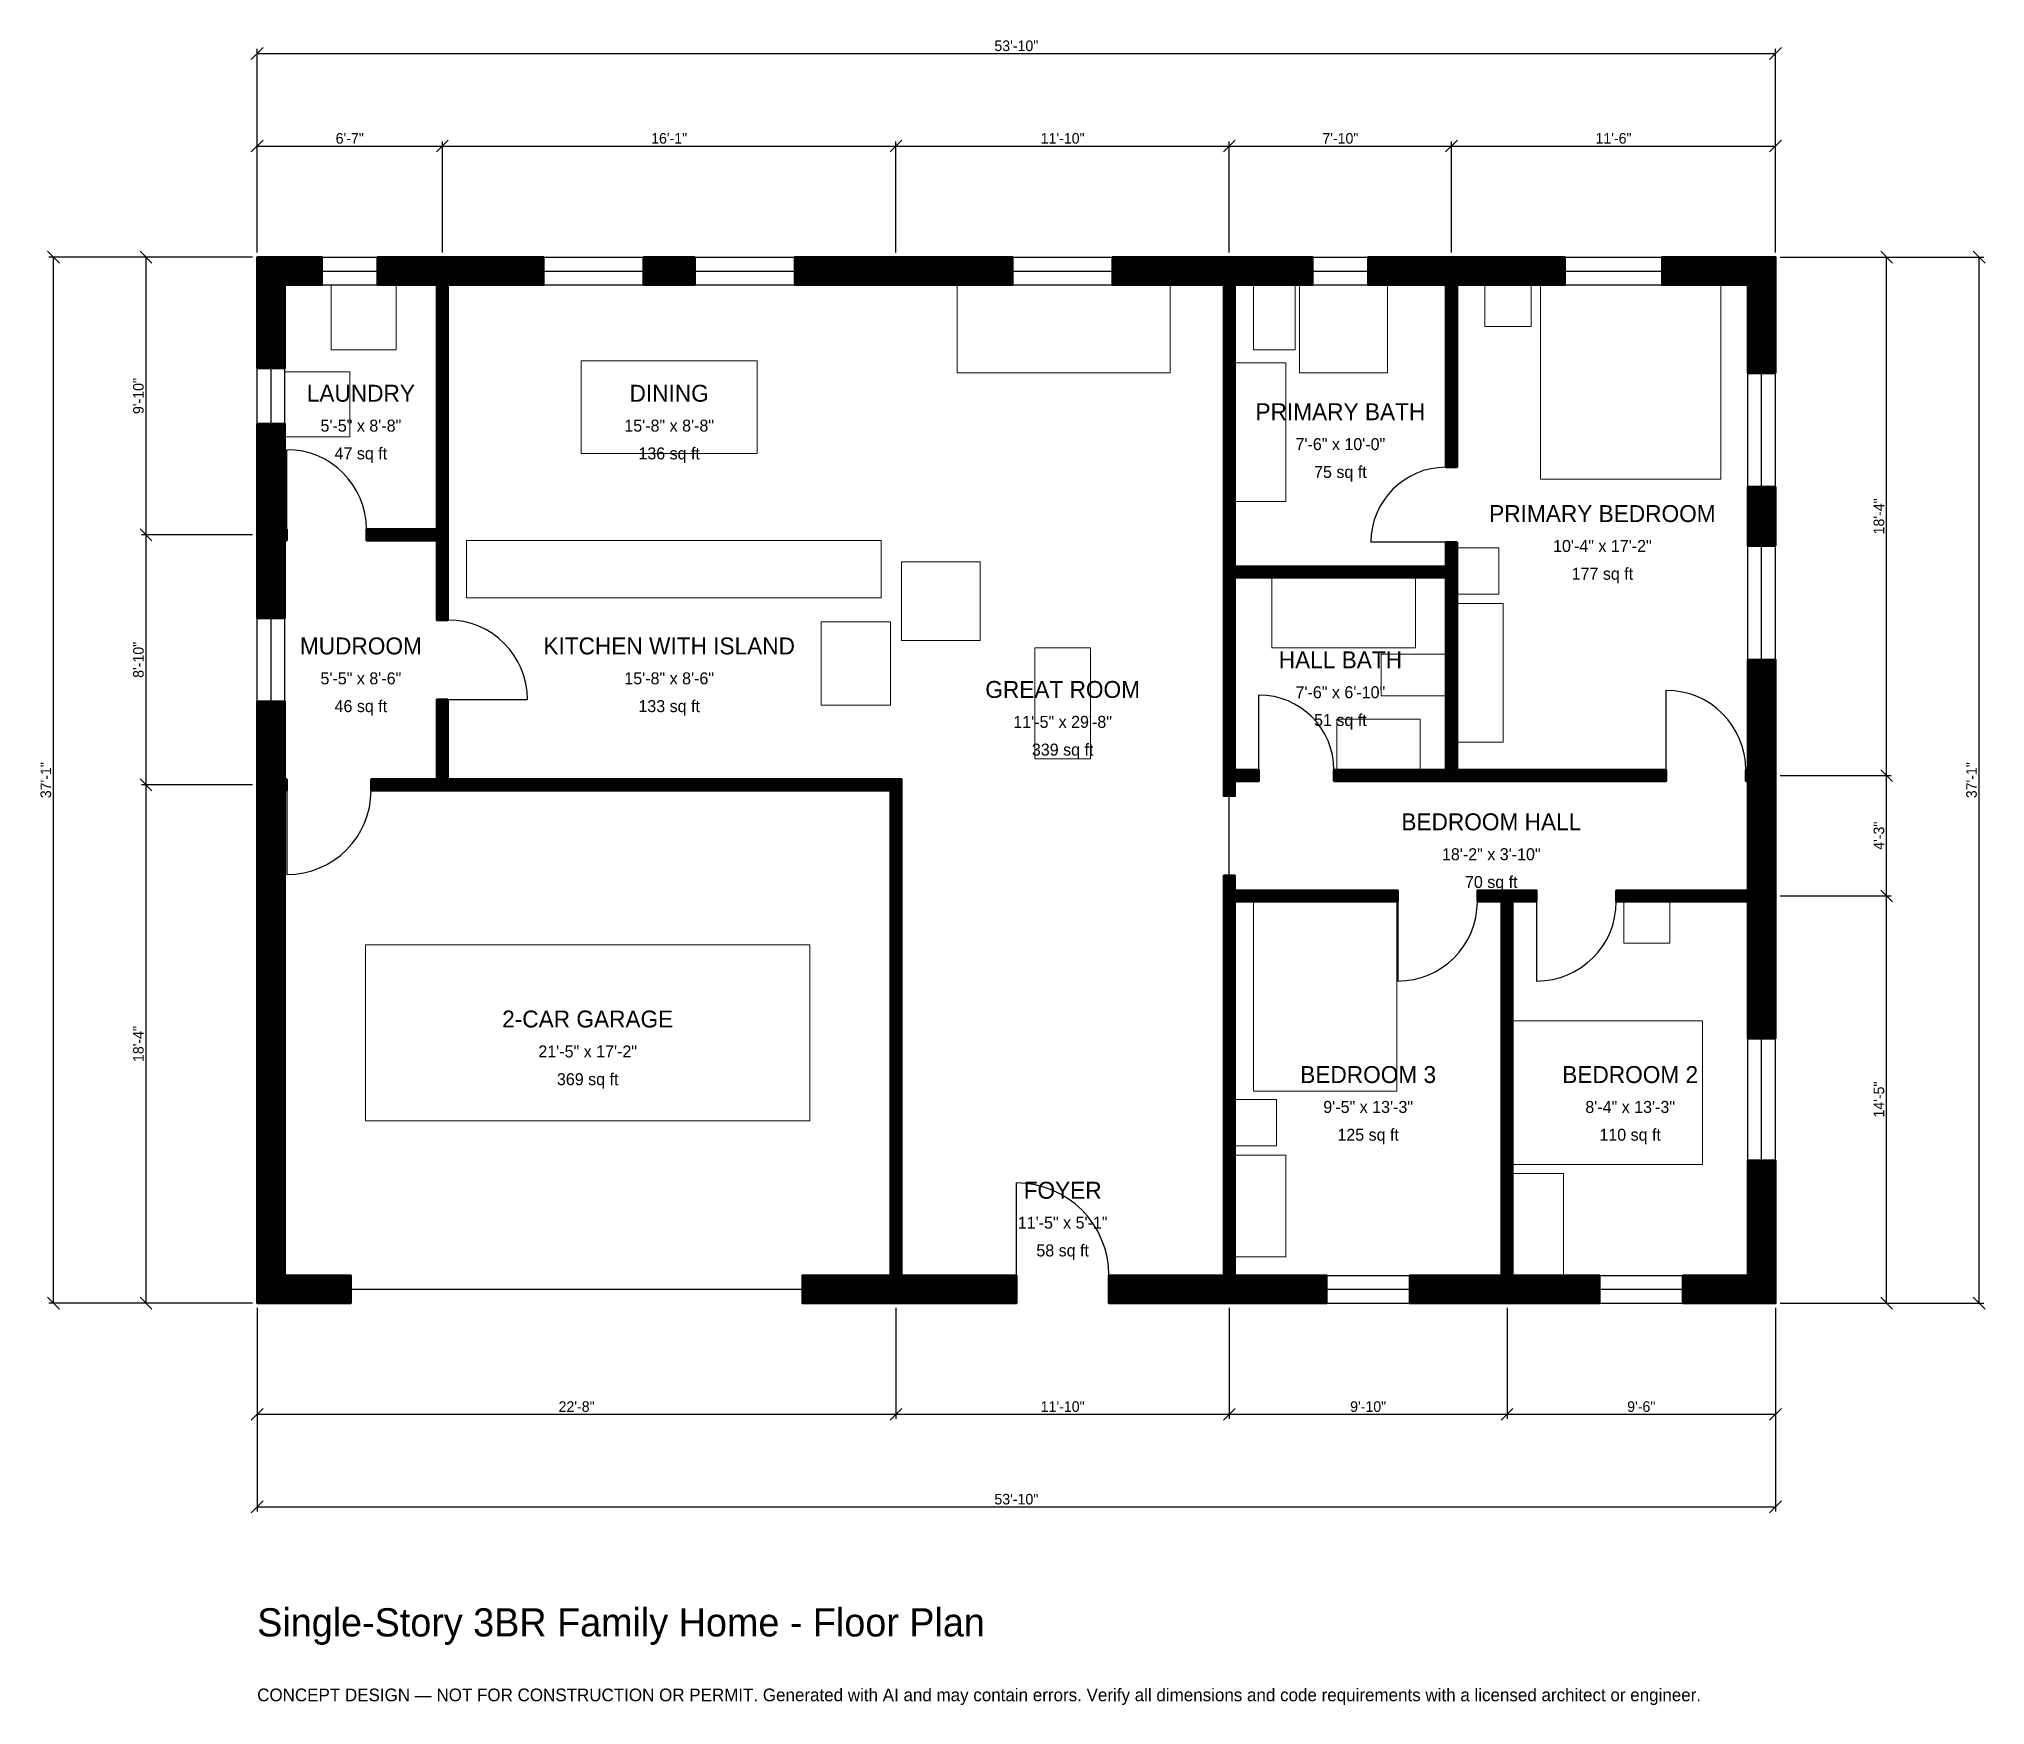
# Model space of a CAD drawing. Header units: inches. Extents: x -93 to 735, y -171 to 538.
import ezdxf
from ezdxf.enums import TextEntityAlignment as Align

# ---------------------------------------------------------------- set-up
doc = ezdxf.new("R2010")
doc.units = ezdxf.units.IN
doc.header["$MEASUREMENT"] = 0
doc.linetypes.add('DASHED', pattern=[0.6, 0.5, -0.1])
for name, color, linetype, lineweight in [('A-ANNO-DIMS', 1, 'Continuous', 13), ('A-ANNO-TEXT', 7, 'Continuous', 18), ('A-AREA-IDEN', 7, 'Continuous', 18), ('A-DOOR', 2, 'Continuous', 25), ('A-FLOR-FIXT', 9, 'Continuous', 13), ('A-FURN', 9, 'Continuous', 13), ('A-GLAZ', 4, 'Continuous', 25), ('A-WALL', 7, 'Continuous', 50), ('A-WALL-PATT', 8, 'Continuous', 13)]:
    doc.layers.add(name, color=color, linetype=linetype, lineweight=lineweight)
doc.dimstyles.new('PLAN', dxfattribs={"dimtxt": 4.5, "dimasz": 3, "dimexe": 2, "dimexo": 2, "dimgap": 1, "dimtad": 1, "dimdec": 0, "dimlunit": 4, "dimtsz": 2.5, "dimcen": 2.5, "dimclrd": 1, "dimclre": 1, "dimazin": 3, "dimtfac": 1, "dimtmove": 0, "dimatfit": 3})

msp = doc.modelspace()

# ---------------------------------------------------------------- hatches: boundary and pattern name
at = {"layer": 'A-WALL-PATT'}
h = msp.add_hatch(dxfattribs=at)
h.set_pattern_fill('ANSI31', color=8, scale=0.8)
h.paths.add_polyline_path([(265.748, 0), (231.8898, 0), (231.8898, 11.811), (265.748, 11.811), (269.2913, 11.811), (269.2913, 72.4409), (269.2913, 77.1654), (269.2913, 218.1102), (81.1024, 218.1102), (76.378, 218.1102), (48.4252, 218.1102), (48.4252, 222.8346), (76.378, 222.8346), (76.378, 256.6929), (81.1024, 256.6929), (81.1024, 222.8346), (269.2913, 222.8346), (274.0157, 222.8346), (274.0157, 218.1102), (274.0157, 77.1654), (274.0157, 72.4409), (274.0157, 11.811), (277.5591, 11.811), (322.8346, 11.811), (322.8346, 0), (277.5591, 0), (274.0157, 0), (274.0157, 0), (269.2913, 0), (269.2913, 0), (265.748, 0)])
h.paths.add_polyline_path([(11.811, 0), (11.811, 0), (0, 0), (0, 0), (0, 0), (0, 0), (0, 11.811), (0, 11.811), (0, 214.5669), (0, 218.1102), (0, 218.1102), (0, 222.8346), (0, 222.8346), (0, 226.378), (0, 255.9055), (11.811, 255.9055), (11.811, 226.378), (11.811, 222.8346), (12.5984, 222.8346), (12.5984, 218.1102), (11.811, 218.1102), (11.811, 214.5669), (11.811, 11.811), (39.7638, 11.811), (39.7638, 0), (11.811, 0)])
h.paths.add_polyline_path([(0, 320.8661), (0, 324.4094), (0, 324.4094), (0, 329.1339), (0, 329.1339), (0, 332.6772), (0, 374.0157), (11.811, 374.0157), (11.811, 332.6772), (11.811, 329.1339), (12.5984, 329.1339), (12.5984, 324.4094), (11.811, 324.4094), (11.811, 320.8661), (11.811, 291.3386), (0, 291.3386), (0, 320.8661)])
h.paths.add_polyline_path([(0, 433.0709), (0, 433.0709), (0, 444.8819), (0, 444.8819), (0, 444.8819), (0, 444.8819), (11.811, 444.8819), (11.811, 444.8819), (27.5591, 444.8819), (27.5591, 433.0709), (11.811, 433.0709), (11.811, 397.6378), (0, 397.6378), (0, 433.0709)])
h.paths.add_polyline_path([(72.8346, 444.8819), (76.378, 444.8819), (76.378, 444.8819), (81.1024, 444.8819), (81.1024, 444.8819), (84.6457, 444.8819), (121.7848, 444.8819), (121.7848, 433.0709), (84.6457, 433.0709), (81.1024, 433.0709), (81.1024, 329.1339), (81.1024, 324.4094), (81.1024, 290.5512), (76.378, 290.5512), (76.378, 324.4094), (46.4567, 324.4094), (46.4567, 329.1339), (76.378, 329.1339), (76.378, 433.0709), (72.8346, 433.0709), (51.1811, 433.0709), (51.1811, 444.8819), (72.8346, 444.8819)])
h.paths.add_polyline_path([(186.0892, 444.8819), (186.0892, 433.0709), (164.3045, 433.0709), (164.3045, 444.8819), (186.0892, 444.8819)])
h.paths.add_polyline_path([(265.748, 444.8819), (277.5591, 444.8819), (321.2598, 444.8819), (321.2598, 433.0709), (277.5591, 433.0709), (265.748, 433.0709), (228.6089, 433.0709), (228.6089, 444.8819), (265.748, 444.8819)])
h.paths.add_polyline_path([(407.4803, 444.8819), (411.0236, 444.8819), (411.0236, 444.8819), (415.748, 444.8819), (415.748, 444.8819), (419.2913, 444.8819), (448.8189, 444.8819), (448.8189, 433.0709), (419.2913, 433.0709), (415.748, 433.0709), (415.748, 313.3858), (505.5118, 313.3858), (505.5118, 323.622), (510.2362, 323.622), (510.2362, 313.3858), (510.2362, 308.6614), (510.2362, 226.7717), (599.2126, 226.7717), (599.2126, 222.0472), (510.2362, 222.0472), (505.5118, 222.0472), (457.874, 222.0472), (457.874, 226.7717), (505.5118, 226.7717), (505.5118, 308.6614), (415.748, 308.6614), (415.748, 226.7717), (425.9843, 226.7717), (425.9843, 222.0472), (415.748, 222.0472), (415.748, 215.748), (411.0236, 215.748), (411.0236, 222.0472), (411.0236, 226.7717), (411.0236, 308.6614), (411.0236, 313.3858), (411.0236, 433.0709), (407.4803, 433.0709), (363.7795, 433.0709), (363.7795, 444.8819), (407.4803, 444.8819)])
h.paths.add_polyline_path([(501.9685, 444.8819), (505.5118, 444.8819), (505.5118, 444.8819), (510.2362, 444.8819), (510.2362, 444.8819), (513.7795, 444.8819), (556.1024, 444.8819), (556.1024, 433.0709), (513.7795, 433.0709), (510.2362, 433.0709), (510.2362, 355.5118), (505.5118, 355.5118), (505.5118, 433.0709), (501.9685, 433.0709), (472.4409, 433.0709), (472.4409, 444.8819), (501.9685, 444.8819)])
h.paths.add_polyline_path([(633.8583, 444.8819), (633.8583, 444.8819), (645.6693, 444.8819), (645.6693, 444.8819), (645.6693, 444.8819), (645.6693, 433.0709), (645.6693, 433.0709), (645.6693, 395.6037), (633.8583, 395.6037), (633.8583, 433.0709), (597.4409, 433.0709), (597.4409, 444.8819), (633.8583, 444.8819)])
h.paths.add_polyline_path([(645.6693, 322.1129), (633.8583, 322.1129), (633.8583, 347.1785), (645.6693, 347.1785), (645.6693, 322.1129)])
h.paths.add_polyline_path([(645.6693, 230.315), (645.6693, 226.7717), (645.6693, 226.7717), (645.6693, 222.0472), (645.6693, 222.0472), (645.6693, 218.5039), (645.6693, 179.1339), (645.6693, 175.5906), (645.6693, 175.5906), (645.6693, 170.8661), (645.6693, 170.8661), (645.6693, 167.3228), (645.6693, 112.5984), (633.8583, 112.5984), (633.8583, 167.3228), (633.8583, 170.8661), (577.9528, 170.8661), (577.9528, 175.5906), (633.8583, 175.5906), (633.8583, 179.1339), (633.8583, 218.5039), (633.8583, 222.0472), (633.0709, 222.0472), (633.0709, 226.7717), (633.8583, 226.7717), (633.8583, 230.315), (633.8583, 273.6877), (645.6693, 273.6877), (645.6693, 230.315)])
h.paths.add_polyline_path([(645.6693, 11.811), (645.6693, 11.811), (645.6693, 0), (645.6693, 0), (645.6693, 0), (633.8583, 0), (633.8583, 0), (606.2992, 0), (606.2992, 11.811), (633.8583, 11.811), (633.8583, 60.6299), (645.6693, 60.6299), (645.6693, 11.811)])
h.paths.add_polyline_path([(537.4016, 0), (533.8583, 0), (533.8583, 0), (529.1339, 0), (529.1339, 0), (525.5906, 0), (490.1575, 0), (490.1575, 11.811), (525.5906, 11.811), (529.1339, 11.811), (529.1339, 170.8661), (518.8976, 170.8661), (518.8976, 175.5906), (529.1339, 175.5906), (533.8583, 175.5906), (544.0945, 175.5906), (544.0945, 170.8661), (533.8583, 170.8661), (533.8583, 11.811), (537.4016, 11.811), (570.8661, 11.811), (570.8661, 0), (537.4016, 0)])
h.paths.add_polyline_path([(419.2913, 0), (415.748, 0), (415.748, 0), (411.0236, 0), (411.0236, 0), (407.4803, 0), (362.2047, 0), (362.2047, 11.811), (407.4803, 11.811), (411.0236, 11.811), (411.0236, 72.4409), (411.0236, 77.1654), (411.0236, 170.8661), (411.0236, 175.5906), (411.0236, 181.8898), (415.748, 181.8898), (415.748, 175.5906), (485.0394, 175.5906), (485.0394, 170.8661), (415.748, 170.8661), (415.748, 77.1654), (415.748, 72.4409), (415.748, 11.811), (419.2913, 11.811), (454.7244, 11.811), (454.7244, 0), (419.2913, 0)])

# ---------------------------------------------------------------- linework, layer by layer
at = {"layer": 'A-DOOR'}
for p, q in [((12.5984, 329.1339), (12.5984, 362.9921)), ((505.5118, 323.622), (473.622, 323.622)), ((81.1024, 256.6929), (114.9606, 256.6929)), ((425.9843, 226.7717), (425.9843, 258.6614)), ((599.2126, 226.7717), (599.2126, 260.6299)), ((12.5984, 218.1102), (12.5984, 182.2835)), ((413.3858, 181.8898), (413.3858, 215.748)), ((485.0394, 170.8661), (485.0394, 137.0079)), ((544.0945, 170.8661), (544.0945, 137.0079)), ((322.8346, 11.811), (322.8346, 51.1811))]:
    msp.add_line(p, q, dxfattribs=at)
at = {"layer": 'A-DOOR', "linetype": 'DASHED'}
msp.add_line((39.7638, 5.9055), (231.8898, 5.9055), dxfattribs=at)
at = {"layer": 'A-DOOR'}
for centre, radius, start, end in [((12.5984, 329.1339), 33.8583, 0, 90), ((505.5118, 323.622), 31.8898, 90, 180), ((81.1024, 256.6929), 33.8583, 0, 90), ((425.9843, 226.7717), 31.8898, 0, 90), ((599.2126, 226.7717), 33.8583, 0, 90), ((12.5984, 218.1102), 35.8268, 270, 360), ((485.0394, 170.8661), 33.8583, 270, 360), ((544.0945, 170.8661), 33.8583, 270, 360), ((322.8346, 11.811), 39.3701, 0, 90)]:
    msp.add_arc(centre, radius, start, end, dxfattribs=at)
at = {"layer": 'A-FLOR-FIXT'}
for points in [[(423.622, 405.5118), (441.3386, 405.5118), (441.3386, 433.0709), (423.622, 433.0709)], [(443.3071, 395.6693), (480.7087, 395.6693), (480.7087, 433.0709), (443.3071, 433.0709)], [(415.748, 340.9449), (437.4016, 340.9449), (437.4016, 400), (415.748, 400)], [(88.9764, 300), (265.3543, 300), (265.3543, 324.4094), (88.9764, 324.4094)], [(431.4961, 278.7402), (492.5197, 278.7402), (492.5197, 308.6614), (431.4961, 308.6614)], [(477.9528, 258.2677), (505.5118, 258.2677), (505.5118, 275.9843), (477.9528, 275.9843)], [(459.0551, 226.7717), (494.4882, 226.7717), (494.4882, 248.4252), (459.0551, 248.4252)]]:
    msp.add_lwpolyline(points, close=True, dxfattribs=at)
at = {"layer": 'A-FURN'}
for points in [[(31.4961, 405.5118), (59.0551, 405.5118), (59.0551, 433.0709), (31.4961, 433.0709)], [(297.6378, 395.6693), (388.189, 395.6693), (388.189, 433.0709), (297.6378, 433.0709)], [(522.0472, 415.3543), (541.7323, 415.3543), (541.7323, 433.0709), (522.0472, 433.0709)], [(545.6693, 350.3937), (622.4409, 350.3937), (622.4409, 433.0709), (545.6693, 433.0709)], [(137.7953, 361.4173), (212.5984, 361.4173), (212.5984, 400.7874), (137.7953, 400.7874)], [(11.811, 368.5039), (39.3701, 368.5039), (39.3701, 396.063), (11.811, 396.063)], [(274.0157, 281.8898), (307.4803, 281.8898), (307.4803, 315.3543), (274.0157, 315.3543)], [(510.2362, 301.5748), (527.9528, 301.5748), (527.9528, 321.2598), (510.2362, 321.2598)], [(239.7638, 254.3307), (269.2913, 254.3307), (269.2913, 289.7638), (239.7638, 289.7638)], [(510.2362, 238.5827), (529.9213, 238.5827), (529.9213, 297.6378), (510.2362, 297.6378)], [(330.7087, 231.4961), (354.3307, 231.4961), (354.3307, 278.7402), (330.7087, 278.7402)], [(423.622, 90.1575), (484.6457, 90.1575), (484.6457, 170.8661), (423.622, 170.8661)], [(581.1024, 153.1496), (600.7874, 153.1496), (600.7874, 170.8661), (581.1024, 170.8661)], [(46.063, 77.5591), (235.0394, 77.5591), (235.0394, 152.3622), (46.063, 152.3622)], [(533.8583, 59.0551), (614.5669, 59.0551), (614.5669, 120.0787), (533.8583, 120.0787)], [(415.748, 66.9291), (433.4646, 66.9291), (433.4646, 86.6142), (415.748, 86.6142)], [(415.748, 19.685), (437.4016, 19.685), (437.4016, 62.9921), (415.748, 62.9921)], [(533.8583, 11.811), (555.5118, 11.811), (555.5118, 55.1181), (533.8583, 55.1181)]]:
    msp.add_lwpolyline(points, close=True, dxfattribs=at)
at = {"layer": 'A-GLAZ'}
for p, q in [((27.5591, 444.8819), (51.1811, 444.8819)), ((27.5591, 438.9764), (51.1811, 438.9764)), ((121.7848, 444.8819), (164.3045, 444.8819)), ((121.7848, 438.9764), (164.3045, 438.9764)), ((186.0892, 444.8819), (228.6089, 444.8819)), ((186.0892, 438.9764), (228.6089, 438.9764)), ((321.2598, 444.8819), (363.7795, 444.8819)), ((321.2598, 438.9764), (363.7795, 438.9764)), ((448.8189, 444.8819), (472.4409, 444.8819)), ((448.8189, 438.9764), (472.4409, 438.9764)), ((556.1024, 444.8819), (597.4409, 444.8819)), ((556.1024, 438.9764), (597.4409, 438.9764)), ((27.5591, 433.0709), (51.1811, 433.0709)), ((121.7848, 433.0709), (164.3045, 433.0709)), ((186.0892, 433.0709), (228.6089, 433.0709)), ((321.2598, 433.0709), (363.7795, 433.0709)), ((448.8189, 433.0709), (472.4409, 433.0709)), ((556.1024, 433.0709), (597.4409, 433.0709)), ((0, 374.0157), (0, 397.6378)), ((5.9055, 374.0157), (5.9055, 397.6378)), ((11.811, 374.0157), (11.811, 397.6378)), ((633.8583, 347.1785), (633.8583, 395.6037)), ((639.7638, 347.1785), (639.7638, 395.6037)), ((645.6693, 347.1785), (645.6693, 395.6037)), ((633.8583, 273.6877), (633.8583, 322.1129)), ((639.7638, 273.6877), (639.7638, 322.1129)), ((645.6693, 273.6877), (645.6693, 322.1129)), ((0, 255.9055), (0, 291.3386)), ((5.9055, 255.9055), (5.9055, 291.3386)), ((11.811, 255.9055), (11.811, 291.3386)), ((633.8583, 60.6299), (633.8583, 112.5984)), ((639.7638, 60.6299), (639.7638, 112.5984)), ((645.6693, 60.6299), (645.6693, 112.5984)), ((454.7244, 11.811), (490.1575, 11.811)), ((570.8661, 11.811), (606.2992, 11.811)), ((454.7244, 5.9055), (490.1575, 5.9055)), ((454.7244, 0), (490.1575, 0)), ((570.8661, 5.9055), (606.2992, 5.9055)), ((570.8661, 0), (606.2992, 0))]:
    msp.add_line(p, q, dxfattribs=at)
at = {"layer": 'A-WALL'}
for points in [[(0, 433.0709), (0, 433.0709), (0, 444.8819), (0, 444.8819), (0, 444.8819), (0, 444.8819), (11.811, 444.8819), (11.811, 444.8819), (27.5591, 444.8819), (27.5591, 433.0709), (11.811, 433.0709), (11.811, 397.6378), (0, 397.6378), (0, 433.0709)], [(72.8346, 444.8819), (76.378, 444.8819), (76.378, 444.8819), (81.1024, 444.8819), (81.1024, 444.8819), (84.6457, 444.8819), (121.7848, 444.8819), (121.7848, 433.0709), (84.6457, 433.0709), (81.1024, 433.0709), (81.1024, 329.1339), (81.1024, 324.4094), (81.1024, 290.5512), (76.378, 290.5512), (76.378, 324.4094), (46.4567, 324.4094), (46.4567, 329.1339), (76.378, 329.1339), (76.378, 433.0709), (72.8346, 433.0709), (51.1811, 433.0709), (51.1811, 444.8819), (72.8346, 444.8819)], [(186.0892, 444.8819), (186.0892, 433.0709), (164.3045, 433.0709), (164.3045, 444.8819), (186.0892, 444.8819)], [(265.748, 444.8819), (277.5591, 444.8819), (321.2598, 444.8819), (321.2598, 433.0709), (277.5591, 433.0709), (265.748, 433.0709), (228.6089, 433.0709), (228.6089, 444.8819), (265.748, 444.8819)], [(407.4803, 444.8819), (411.0236, 444.8819), (411.0236, 444.8819), (415.748, 444.8819), (415.748, 444.8819), (419.2913, 444.8819), (448.8189, 444.8819), (448.8189, 433.0709), (419.2913, 433.0709), (415.748, 433.0709), (415.748, 313.3858), (505.5118, 313.3858), (505.5118, 323.622), (510.2362, 323.622), (510.2362, 313.3858), (510.2362, 308.6614), (510.2362, 226.7717), (599.2126, 226.7717), (599.2126, 222.0472), (510.2362, 222.0472), (505.5118, 222.0472), (457.874, 222.0472), (457.874, 226.7717), (505.5118, 226.7717), (505.5118, 308.6614), (415.748, 308.6614), (415.748, 226.7717), (425.9843, 226.7717), (425.9843, 222.0472), (415.748, 222.0472), (415.748, 215.748), (411.0236, 215.748), (411.0236, 222.0472), (411.0236, 226.7717), (411.0236, 308.6614), (411.0236, 313.3858), (411.0236, 433.0709), (407.4803, 433.0709), (363.7795, 433.0709), (363.7795, 444.8819), (407.4803, 444.8819)], [(501.9685, 444.8819), (505.5118, 444.8819), (505.5118, 444.8819), (510.2362, 444.8819), (510.2362, 444.8819), (513.7795, 444.8819), (556.1024, 444.8819), (556.1024, 433.0709), (513.7795, 433.0709), (510.2362, 433.0709), (510.2362, 355.5118), (505.5118, 355.5118), (505.5118, 433.0709), (501.9685, 433.0709), (472.4409, 433.0709), (472.4409, 444.8819), (501.9685, 444.8819)], [(633.8583, 444.8819), (633.8583, 444.8819), (645.6693, 444.8819), (645.6693, 444.8819), (645.6693, 444.8819), (645.6693, 433.0709), (645.6693, 433.0709), (645.6693, 395.6037), (633.8583, 395.6037), (633.8583, 433.0709), (597.4409, 433.0709), (597.4409, 444.8819), (633.8583, 444.8819)], [(0, 320.8661), (0, 324.4094), (0, 324.4094), (0, 329.1339), (0, 329.1339), (0, 332.6772), (0, 374.0157), (11.811, 374.0157), (11.811, 332.6772), (11.811, 329.1339), (12.5984, 329.1339), (12.5984, 324.4094), (11.811, 324.4094), (11.811, 320.8661), (11.811, 291.3386), (0, 291.3386), (0, 320.8661)], [(645.6693, 322.1129), (633.8583, 322.1129), (633.8583, 347.1785), (645.6693, 347.1785), (645.6693, 322.1129)], [(645.6693, 230.315), (645.6693, 226.7717), (645.6693, 226.7717), (645.6693, 222.0472), (645.6693, 222.0472), (645.6693, 218.5039), (645.6693, 179.1339), (645.6693, 175.5906), (645.6693, 175.5906), (645.6693, 170.8661), (645.6693, 170.8661), (645.6693, 167.3228), (645.6693, 112.5984), (633.8583, 112.5984), (633.8583, 167.3228), (633.8583, 170.8661), (577.9528, 170.8661), (577.9528, 175.5906), (633.8583, 175.5906), (633.8583, 179.1339), (633.8583, 218.5039), (633.8583, 222.0472), (633.0709, 222.0472), (633.0709, 226.7717), (633.8583, 226.7717), (633.8583, 230.315), (633.8583, 273.6877), (645.6693, 273.6877), (645.6693, 230.315)], [(265.748, 0), (231.8898, 0), (231.8898, 11.811), (265.748, 11.811), (269.2913, 11.811), (269.2913, 72.4409), (269.2913, 77.1654), (269.2913, 218.1102), (81.1024, 218.1102), (76.378, 218.1102), (48.4252, 218.1102), (48.4252, 222.8346), (76.378, 222.8346), (76.378, 256.6929), (81.1024, 256.6929), (81.1024, 222.8346), (269.2913, 222.8346), (274.0157, 222.8346), (274.0157, 218.1102), (274.0157, 77.1654), (274.0157, 72.4409), (274.0157, 11.811), (277.5591, 11.811), (322.8346, 11.811), (322.8346, 0), (277.5591, 0), (274.0157, 0), (274.0157, 0), (269.2913, 0), (269.2913, 0), (265.748, 0)], [(11.811, 0), (11.811, 0), (0, 0), (0, 0), (0, 0), (0, 0), (0, 11.811), (0, 11.811), (0, 214.5669), (0, 218.1102), (0, 218.1102), (0, 222.8346), (0, 222.8346), (0, 226.378), (0, 255.9055), (11.811, 255.9055), (11.811, 226.378), (11.811, 222.8346), (12.5984, 222.8346), (12.5984, 218.1102), (11.811, 218.1102), (11.811, 214.5669), (11.811, 11.811), (39.7638, 11.811), (39.7638, 0), (11.811, 0)], [(419.2913, 0), (415.748, 0), (415.748, 0), (411.0236, 0), (411.0236, 0), (407.4803, 0), (362.2047, 0), (362.2047, 11.811), (407.4803, 11.811), (411.0236, 11.811), (411.0236, 72.4409), (411.0236, 77.1654), (411.0236, 170.8661), (411.0236, 175.5906), (411.0236, 181.8898), (415.748, 181.8898), (415.748, 175.5906), (485.0394, 175.5906), (485.0394, 170.8661), (415.748, 170.8661), (415.748, 77.1654), (415.748, 72.4409), (415.748, 11.811), (419.2913, 11.811), (454.7244, 11.811), (454.7244, 0), (419.2913, 0)], [(537.4016, 0), (533.8583, 0), (533.8583, 0), (529.1339, 0), (529.1339, 0), (525.5906, 0), (490.1575, 0), (490.1575, 11.811), (525.5906, 11.811), (529.1339, 11.811), (529.1339, 170.8661), (518.8976, 170.8661), (518.8976, 175.5906), (529.1339, 175.5906), (533.8583, 175.5906), (544.0945, 175.5906), (544.0945, 170.8661), (533.8583, 170.8661), (533.8583, 11.811), (537.4016, 11.811), (570.8661, 11.811), (570.8661, 0), (537.4016, 0)], [(645.6693, 11.811), (645.6693, 11.811), (645.6693, 0), (645.6693, 0), (645.6693, 0), (633.8583, 0), (633.8583, 0), (606.2992, 0), (606.2992, 11.811), (633.8583, 11.811), (633.8583, 60.6299), (645.6693, 60.6299), (645.6693, 11.811)]]:
    msp.add_lwpolyline(points, close=True, dxfattribs=at)

# ---------------------------------------------------------------- texts
at = {"layer": 'A-ANNO-TEXT'}
for s, height, p in [('Single-Story 3BR Family Home - Floor Plan', 12, (0, -141.7323)), ('CONCEPT DESIGN — NOT FOR CONSTRUCTION OR PERMIT. Generated with AI and may contain errors. Verify all dimensions and code requirements with a licensed architect or engineer.', 5.4, (0, -169.2913))]:
    msp.add_text(s, height=height, dxfattribs=at).set_placement(p)
at = {"layer": 'A-AREA-IDEN'}
for s, height, p in [('LAUNDRY', 7.2, (44.0945, 387.0079)), ('DINING', 7.2, (175.1969, 387.0079)), ('PRIMARY BATH', 7.2, (460.6299, 379.1339)), ('5\'-5" x 8\'-8"', 5.1, (44.0945, 373.2283)), ('15\'-8" x 8\'-8"', 5.1, (175.1969, 373.2283)), ('47 sq ft', 5.1, (44.0945, 361.4173)), ('136 sq ft', 5.1, (175.1969, 361.4173)), ('7\'-6" x 10\'-0"', 5.1, (460.6299, 365.3543)), ('75 sq ft', 5.1, (460.6299, 353.5433)), ('PRIMARY BEDROOM', 7.2, (572.0472, 335.8268)), ('10\'-4" x 17\'-2"', 5.1, (572.0472, 322.0472)), ('177 sq ft', 5.1, (572.0472, 310.2362)), ('MUDROOM', 7.2, (44.0945, 279.5276)), ('KITCHEN WITH ISLAND', 7.2, (175.1969, 279.5276)), ('HALL BATH', 7.2, (460.6299, 273.622)), ('5\'-5" x 8\'-6"', 5.1, (44.0945, 265.748)), ('15\'-8" x 8\'-6"', 5.1, (175.1969, 265.748)), ('46 sq ft', 5.1, (44.0945, 253.937)), ('133 sq ft', 5.1, (175.1969, 253.937)), ('GREAT ROOM', 7.2, (342.5197, 261.0236)), ('7\'-6" x 6\'-10"', 5.1, (460.6299, 259.8425)), ('11\'-5" x 29\'-8"', 5.1, (342.5197, 247.2441)), ('51 sq ft', 5.1, (460.6299, 248.0315)), ('339 sq ft', 5.1, (342.5197, 235.4331)), ('BEDROOM HALL', 7.2, (524.8031, 204.7244)), ('18\'-2" x 3\'-10"', 5.1, (524.8031, 190.9449)), ('70 sq ft', 5.1, (524.8031, 179.1339)), ('2-CAR GARAGE', 7.2, (140.5512, 120.8661)), ('21\'-5" x 17\'-2"', 5.1, (140.5512, 107.0866)), ('BEDROOM 3', 7.2, (472.4409, 97.2441)), ('BEDROOM 2', 7.2, (583.8583, 97.2441)), ('369 sq ft', 5.1, (140.5512, 95.2756)), ('9\'-5" x 13\'-3"', 5.1, (472.4409, 83.4646)), ('8\'-4" x 13\'-3"', 5.1, (583.8583, 83.4646)), ('125 sq ft', 5.1, (472.4409, 71.6535)), ('110 sq ft', 5.1, (583.8583, 71.6535)), ('FOYER', 7.2, (342.5197, 48.0315)), ('11\'-5" x 5\'-1"', 5.1, (342.5197, 34.252)), ('58 sq ft', 5.1, (342.5197, 22.4409))]:
    msp.add_text(s, height=height, dxfattribs=at).set_placement(p, align=Align.MIDDLE_CENTER)

# ---------------------------------------------------------------- dimensions: what is measured, and where the dimension line sits
at = {"layer": 'A-ANNO-DIMS'}
for base, p1, p2, text in [((0, 531.4961), (0, 444.8819), (645.6693, 444.8819), '53\'-10"'), ((0, 492.126), (0, 444.8819), (78.7402, 444.8819), '6\'-7"'), ((78.7402, 492.126), (78.7402, 444.8819), (271.6535, 444.8819), '16\'-1"'), ((271.6535, 492.126), (271.6535, 444.8819), (413.3858, 444.8819), '11\'-10"'), ((413.3858, 492.126), (413.3858, 444.8819), (507.874, 444.8819), '7\'-10"'), ((507.874, 492.126), (507.874, 444.8819), (645.6693, 444.8819), '11\'-6"'), ((0, -47.2441), (0, 0), (271.6535, 0), '22\'-8"'), ((0, -86.6142), (0, 0), (645.6693, 0), '53\'-10"'), ((271.6535, -47.2441), (271.6535, 0), (413.3858, 0), '11\'-10"'), ((413.3858, -47.2441), (413.3858, 0), (531.4961, 0), '9\'-10"'), ((531.4961, -47.2441), (531.4961, 0), (645.6693, 0), '9\'-6"')]:
    msp.add_linear_dim(base=base, p1=p1, p2=p2, text=text, dimstyle='PLAN', dxfattribs=at).render()
for base, p1, p2, text in [((-86.6142, 0), (0, 0), (0, 444.8819), '37\'-1"'), ((-47.2441, 326.7717), (0, 326.7717), (0, 444.8819), '9\'-10"'), ((692.9134, 224.4094), (645.6693, 224.4094), (645.6693, 444.8819), '18\'-4"'), ((732.2835, 0), (645.6693, 0), (645.6693, 444.8819), '37\'-1"'), ((-47.2441, 220.4724), (0, 220.4724), (0, 326.7717), '8\'-10"'), ((692.9134, 173.2283), (645.6693, 173.2283), (645.6693, 224.4094), '4\'-3"'), ((-47.2441, 0), (0, 0), (0, 220.4724), '18\'-4"'), ((692.9134, 0), (645.6693, 0), (645.6693, 173.2283), '14\'-5"')]:
    msp.add_linear_dim(base=base, p1=p1, p2=p2, angle=90, text=text, dimstyle='PLAN', dxfattribs=at).render()

doc.saveas('drawing.dxf')
